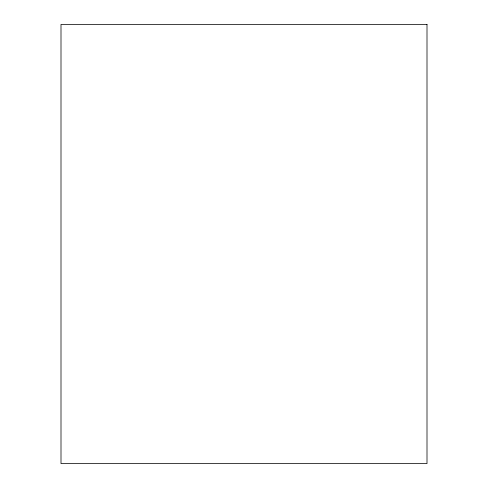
<?xml version="1.0" encoding="UTF-8"?>
<svg xmlns="http://www.w3.org/2000/svg" width="488" height="488" viewBox="0 0 488 488"><rect width="100%" height="100%" fill="white"/><g stroke="black" fill="none" stroke-linecap="round" stroke-linejoin="round"><path stroke-width="0.73" d="M427 24.4L61 24.4L61 463.6L427 463.6L427 24.4"/></g></svg>
